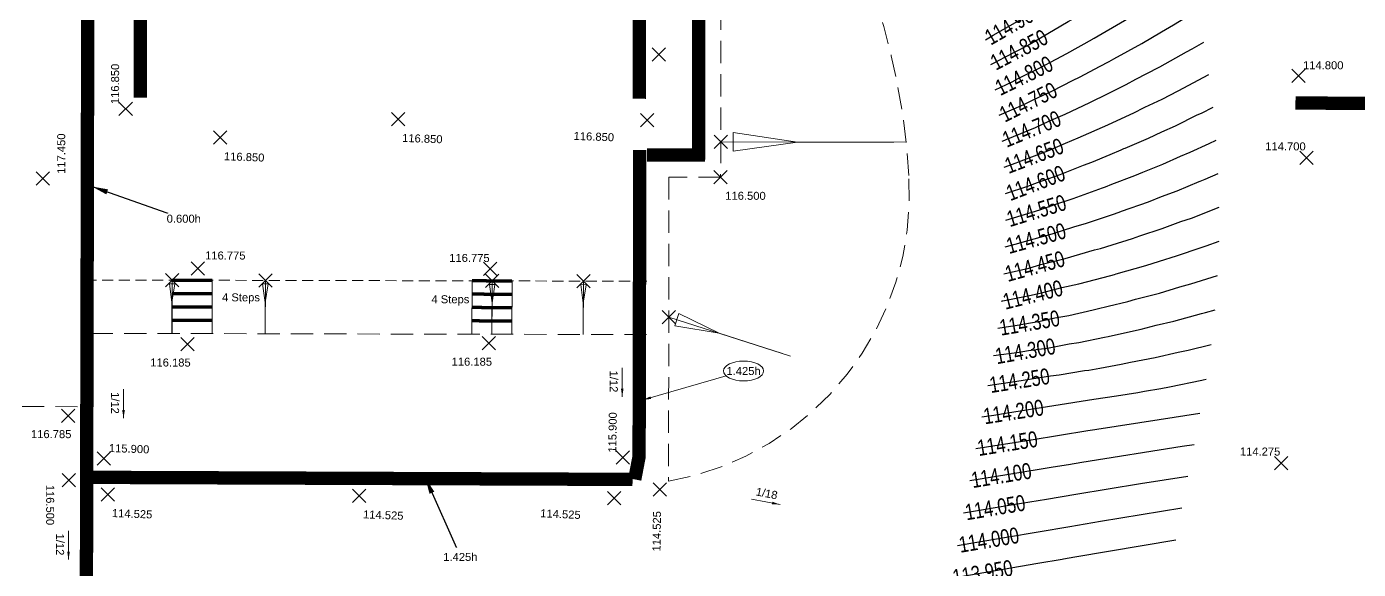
# Model space of a CAD drawing. Header units: metres. Extents: x 287878 to 288371, y 62805 to 63080.
# Drawn here: x 288064.68 to 288094.63, y 62859.34 to 62871.54 of the extents above; entities that cross this region are included whole.
import ezdxf
from ezdxf.enums import TextEntityAlignment as Align

# ---------------------------------------------------------------- set-up
doc = ezdxf.new("R2010")
doc.units = ezdxf.units.M
doc.header["$PDMODE"] = 3
doc.header["$PDSIZE"] = 0.15
doc.linetypes.add('HIDDEN', pattern=[0.375, 0.25, -0.125])
doc.layers.get('0').transparency = 0.25
for name, color, linetype, lineweight in [('EXP - DESIGN LINES', 1, 'HIDDEN', 9), ('EXP - LEVELS TEXT', 3, 'Continuous', 18), ('EXP - RETAINING WALLS - 0.6m', 190, 'Continuous', 18), ('EXP - STEPS', 240, 'Continuous', 18), ('EXP-EW-BANKS&CUTTINGS', 251, 'HIDDEN', 18), ('EXP-EW-GRADIENTS', 3, 'Continuous', 18), ('EXP-EW-GRADIENTS-TEXT', 3, 'Continuous', 18), ('EXP-EW-LEVELS-POINTS', 3, 'Continuous', 18), ('EXP-EW-LEVELS-TEXT', 3, 'Continuous', 18), ('EXP-EW-RAISED-DPC', 160, 'TANKING', 35), ('EXP-EW-RETAINING-WALL-HEIGHTS', 3, 'Continuous', 18)]:
    doc.layers.add(name, color=color, linetype=linetype, lineweight=lineweight)
doc.layers.add('EXP-EW-BANKS&CUTTINGS-WORKING', color=255, linetype='Continuous', lineweight=18, plot=False)
doc.layers.add('XREF - SOUTHERN CONTOURS$0$EXP_-_EW_-_CONT-PRIMARY', color=1, linetype='Continuous', true_color=0xff0000)
doc.layers.add('XREF - SOUTHERN CONTOURS$0$EXP_-_EW_CONT-SECONDARY', color=8, linetype='Continuous')
doc.layers.add('XREF - SOUTHERN CONTOURS$0$EXP_-_EW_CONT-SECONDARY TEXT', color=8, linetype='Continuous')
doc.styles.add('18 @ 1 to 200', font='arial.ttf', dxfattribs={"height": 0.36})
doc.styles.add('18 @ 1 to 500', font='arial.ttf', dxfattribs={"height": 0.9})
doc.styles.add('Century Gothic', font='arial.ttf')
doc.styles.add('XREF - SOUTHERN CONTOURS$0$ESTROAD', font='arial.ttf', dxfattribs={"width": 0.75})
doc.linetypes.add('TANKING', pattern='A,0.3,-0.1575,["V",Century Gothic,S=0.3,R=0,X=-0.1464,Y=-0.15],-0.1575', length=0.615)
doc.dimstyles.new('1 to 200 (18)', dxfattribs={"dimtxt": 0.36, "dimasz": 0.36, "dimexe": 0.09, "dimexo": 0.09, "dimgap": 0.12, "dimtad": 1, "dimdec": 3, "dimzin": 0, "dimdsep": 46, "dimtxsty": '18 @ 1 to 200', "dimcen": 0.12, "dimadec": 0, "dimazin": 0, "dimtfac": 1, "dimtdec": 3, "dimtofl": 0, "dimtmove": 0, "dimatfit": 3, "dimfxl": 0.12, "dimtolj": 1, "dimtzin": 0, "dimarcsym": 1})

# ---------------------------------------------------------------- blocks, each defined once
blk = doc.blocks.new('XREF - SOUTHERN CONTOURS')
at = {"layer": 'XREF - SOUTHERN CONTOURS$0$EXP_-_EW_-_CONT-PRIMARY', "flags": 128}
for points in [[(641.544342, 134.183937), (642.097206, 134.428267), (642.308724, 134.533616), (642.744145, 134.732947), (643.194771, 134.965141), (643.370152, 135.048243), (643.804642, 135.279709), (644.018822, 135.393721), (644.12018, 135.452671), (644.752906, 135.79979), (645.194295, 136.06423), (645.463228, 136.216214), (646.003685, 136.549625)], [(641.683178, 131.223365), (641.938445, 131.290788), (642.05881, 131.327776), (642.73652, 131.516333), (643.223377, 131.673239), (643.509685, 131.756966), (644.095418, 131.954598), (644.242932, 132.00448), (644.29693, 132.025469), (644.902111, 132.238616), (645.193678, 132.356305), (645.546052, 132.485409), (646.039142, 132.691895), (646.062881, 132.701836), (646.174889, 132.744477), (646.473373, 132.874033)], [(641.292893, 128.106083), (641.941507, 128.207478), (642.695981, 128.325419), (642.893494, 128.348175), (643.463844, 128.441231), (643.558642, 128.45339), (643.80707, 128.497387), (644.291822, 128.583541), (644.49743, 128.628692), (645.052283, 128.734466), (645.572641, 128.855761), (645.796667, 128.901375), (646.313092, 129.028771)], [(640.60566, 124.511329), (640.910262, 124.563569), (640.995294, 124.57811), (643.130628, 124.937652), (643.826886, 125.054886), (645.65388, 125.355002)]]:
    blk.add_lwpolyline(points, dxfattribs=at)
at = {"layer": 'XREF - SOUTHERN CONTOURS$0$EXP_-_EW_CONT-SECONDARY', "flags": 128}
for points in [[(641.234487, 135.883874), (641.34731, 135.946718), (641.408304, 135.983678), (642.136452, 136.401977), (642.612924, 136.699733), (642.892294, 136.865176), (643.380805, 137.179876), (643.599365, 137.322298), (643.692521, 137.388495), (644.247254, 137.760057), (644.610805, 138.025589), (644.87315, 138.206156), (645.45171, 138.6404)], [(641.355324, 135.324669), (641.575161, 135.436033), (641.654154, 135.480936), (642.182507, 135.757408), (642.474792, 135.928903), (643.093416, 136.292244), (643.260887, 136.385527), (643.541531, 136.555588), (643.976004, 136.823317), (644.166661, 136.951461), (644.644592, 137.254366), (645.120628, 137.583393), (645.290757, 137.694256), (645.656474, 137.954134)], [(641.45876, 134.757863), (641.834496, 134.935902), (641.973758, 135.010091), (642.461544, 135.249154), (642.826699, 135.450155), (643.068144, 135.572464), (643.643653, 135.899612), (643.654722, 135.905404), (643.683326, 135.922187), (644.360064, 136.315983), (644.665991, 136.510245), (645.049468, 136.73992), (645.656352, 137.136455), (645.716009, 137.173217), (645.840915, 137.257169)], [(641.611294, 133.603247), (641.675611, 133.628683), (641.701456, 133.640257), (642.364546, 133.912644), (642.662119, 134.050821), (643.031556, 134.208301), (643.58209, 134.473158), (643.677128, 134.515158), (643.905783, 134.629042), (644.400426, 134.876561), (644.615677, 134.994383), (645.126152, 135.257327), (645.155997, 135.274143), (645.755796, 135.612642), (645.887325, 135.682657), (646.144256, 135.832087)], [(641.658817, 133.016207), (641.928157, 133.114604), (642.040107, 133.161106), (642.637887, 133.388453), (643.037404, 133.560846), (643.325139, 133.674637), (643.986432, 133.970778), (643.990149, 133.972411), (643.991405, 133.973036), (644.591523, 134.24584), (644.793781, 134.349664), (644.820772, 134.363541), (645.207376, 134.545749), (645.570923, 134.738345), (646.262507, 135.105322)], [(641.687113, 132.423557), (642.188025, 132.59175), (642.403586, 132.674459), (642.918733, 132.855007), (643.438497, 133.062625), (643.626387, 133.131266), (644.044683, 133.305018), (644.290985, 133.405946), (644.351689, 133.434183), (644.376117, 133.445546), (644.906627, 133.670771), (645.200705, 133.812227), (645.507391, 133.947008), (645.999455, 134.1916), (646.093409, 134.23431), (646.356761, 134.369495)], [(641.695766, 131.825834), (642.456873, 132.059311), (642.796324, 132.179028), (643.208731, 132.311494), (643.869846, 132.554854), (643.936932, 132.57738), (644.081448, 132.632829), (644.59471, 132.828228), (644.776189, 132.906998), (645.224545, 133.084171), (645.623064, 133.26331), (645.839389, 133.351954), (646.270189, 133.552347), (646.427828, 133.625675)], [(641.649994, 130.617004), (642.208742, 130.748995), (642.482578, 130.825041), (643.02896, 130.961707), (643.690529, 131.155176), (643.823574, 131.190317), (644.086136, 131.271002), (644.540727, 131.412118), (644.711101, 131.473326), (645.214023, 131.636388), (645.630805, 131.792224), (645.871967, 131.873774), (646.4946, 132.115789)], [(641.595773, 130.007301), (641.617137, 130.011186), (641.62447, 130.012899), (642.266754, 130.138419), (642.493903, 130.194766), (642.951907, 130.308622), (643.336383, 130.394144), (644.053479, 130.582805), (644.141127, 130.606441), (644.175182, 130.617207), (644.844028, 130.80659), (645.147303, 130.906789), (645.531325, 131.020741), (646.089972, 131.213339), (646.203159, 131.248475), (646.489117, 131.351207)], [(641.518889, 129.394796), (641.803415, 129.438884), (641.903813, 129.459489), (642.467027, 129.554322), (642.796402, 129.62659), (643.11561, 129.684644), (643.661219, 129.812146), (643.749368, 129.829373), (643.996095, 129.890576), (644.4369, 129.997687), (644.612421, 130.048244), (645.15378, 130.186985), (645.608166, 130.324227), (645.854947, 130.390776), (646.457922, 130.581408)], [(641.420286, 128.780379), (641.994447, 128.854027), (642.202854, 128.890936), (642.671972, 128.957357), (643.118742, 129.042745), (643.33428, 129.076143), (643.914505, 129.195219), (643.99358, 129.21132), (644.026272, 129.219385), (644.740264, 129.374076), (645.0772, 129.461805), (645.470978, 129.552288), (646.096535, 129.723787), (646.185869, 129.745494), (646.399202, 129.806942)], [(641.157925, 127.400097), (641.424368, 127.442795), (641.730595, 127.491868), (642.777278, 127.65549), (643.677106, 127.796154), (644.18667, 127.87581), (644.660408, 127.949867), (644.810375, 127.978832), (645.182978, 128.038356), (645.374071, 128.077593), (646.102128, 128.227702), (646.131949, 128.233002), (646.199048, 128.247737)], [(641.021774, 126.687927), (642.265539, 126.887241), (643.542463, 127.091869), (643.695019, 127.116316), (643.741459, 127.123576), (645.139855, 127.342178), (646.061319, 127.486225)], [(640.884136, 125.967973), (641.763695, 126.112456), (642.76237, 126.276507), (643.10671, 126.331687), (643.406313, 126.379699), (645.659443, 126.740765), (645.926795, 126.782558)], [(640.745414, 125.242352), (641.862462, 125.430438), (642.610337, 125.553289), (643.269008, 125.661488), (644.726794, 125.900955), (645.790852, 126.071471)], [(640.464883, 123.774959), (642.415253, 124.109456), (642.959718, 124.202558), (642.991105, 124.207843), (643.249349, 124.251325), (645.515841, 124.632951)]]:
    blk.add_lwpolyline(points, dxfattribs=at)
at = {"layer": 'XREF - SOUTHERN CONTOURS$0$EXP_-_EW_-_CONT-PRIMARY', "char_height": 0.36, "width": 2.52, "attachment_point": 5, "line_spacing_factor": 0.888, "style": 'XREF - SOUTHERN CONTOURS$0$ESTROAD'}
for s, insert, rotation in [('114.750', (642.20064, 134.479783), 26.4760932), ('114.500', (642.376791, 131.416247), 15.5480196), ('114.250', (642.004253, 128.217286), 8.8847296), ('114.000', (641.315472, 124.63202), 9.5576718)]:
    blk.add_mtext(s, dxfattribs=dict(at, insert=insert, rotation=rotation))
at = {"layer": 'XREF - SOUTHERN CONTOURS$0$EXP_-_EW_CONT-SECONDARY TEXT', "char_height": 0.36, "width": 2.52, "attachment_point": 5, "line_spacing_factor": 0.888, "style": 'XREF - SOUTHERN CONTOURS$0$ESTROAD'}
for s, insert, rotation in [('114.900', (641.858797, 136.242473), 29.8760625), ('114.850', (641.993238, 135.658369), 27.6218261), ('114.800', (642.105242, 135.074531), 26.1093692), ('114.700', (642.277283, 133.876798), 22.3321173), ('114.650', (642.331752, 133.272024), 20.8228415), ('114.600', (642.366914, 132.660388), 20.9913236), ('114.550', (642.384107, 132.036989), 17.0538711), ('114.450', (642.349296, 130.788028), 15.5203342), ('114.400', (642.302007, 130.147164), 13.9316561), ('114.350', (642.228826, 129.514214), 9.5577356), ('114.300', (642.13342, 128.878639), 10.0429547), ('114.200', (641.868938, 127.513494), 8.884813), ('114.150', (641.732704, 126.801854), 9.1042842), ('114.100', (641.594614, 126.084682), 9.3285342), ('114.050', (641.45542, 125.361901), 9.5576718), ('113.950', (641.174523, 123.896666), 9.7317894)]:
    blk.add_mtext(s, dxfattribs=dict(at, insert=insert, rotation=rotation))
blk = doc.blocks.new('*U260')
at = {"layer": 'EXP-EW-BANKS&CUTTINGS', "linetype": 'Continuous'}
blk.add_lwpolyline([(0.023, -1.119), (0.01, -0.495), (0.062, -0.079), (-0.059, -0.081), (0.01, -0.495)], dxfattribs=at)
at = {"layer": 'EXP-EW-BANKS&CUTTINGS-WORKING'}
blk.add_line((0.024, -1.198), (0, 0), dxfattribs=at)
blk.add_point((0, 0), dxfattribs=at)
blk = doc.blocks.new('*U511')
at = {"layer": 'EXP-EW-BANKS&CUTTINGS', "linetype": 'Continuous'}
blk.add_lwpolyline([(0.023, -1.119), (0.01, -0.495), (0.062, -0.079), (-0.059, -0.081), (0.01, -0.495)], dxfattribs=at)
at = {"layer": 'EXP-EW-BANKS&CUTTINGS-WORKING'}
blk.add_line((0.024, -1.198), (0, 0), dxfattribs=at)
blk.add_point((0, 0), dxfattribs=at)
blk = doc.blocks.new('*U512')
at = {"layer": 'EXP-EW-BANKS&CUTTINGS', "linetype": 'Continuous'}
blk.add_lwpolyline([(0.023, -1.119), (0.01, -0.495), (0.062, -0.079), (-0.059, -0.081), (0.01, -0.495)], dxfattribs=at)
at = {"layer": 'EXP-EW-BANKS&CUTTINGS-WORKING'}
blk.add_line((0.024, -1.198), (0, 0), dxfattribs=at)
blk.add_point((0, 0), dxfattribs=at)
blk = doc.blocks.new('*U513')
at = {"layer": 'EXP-EW-BANKS&CUTTINGS', "linetype": 'Continuous'}
blk.add_lwpolyline([(0.023, -1.119), (0.01, -0.495), (0.062, -0.079), (-0.059, -0.081), (0.01, -0.495)], dxfattribs=at)
at = {"layer": 'EXP-EW-BANKS&CUTTINGS-WORKING'}
blk.add_line((0.024, -1.198), (0, 0), dxfattribs=at)
blk.add_point((0, 0), dxfattribs=at)
blk = doc.blocks.new('*U25')
at = {"layer": 'EXP - STEPS'}
for p, q in [((-0.45, 1.2), (-0.45, 2.4)), ((0.45, 1.2), (0.45, 2.4))]:
    blk.add_line(p, q, dxfattribs=at)
at = {"layer": 'EXP - STEPS', "const_width": 0.075}
for points in [[(-0.45, 2.1), (0.45, 2.1)], [(-0.45, 1.8), (0.45, 1.8)], [(-0.45, 1.5), (0.45, 1.5)], [(-0.45, 1.2), (0.45, 1.2)]]:
    blk.add_lwpolyline(points, dxfattribs=at)
blk = doc.blocks.new('*U461')
at = {"layer": 'EXP-EW-BANKS&CUTTINGS', "linetype": 'Continuous'}
blk.add_lwpolyline([(-2.026, -1.764), (-0.897, -0.781), (-0.049, -0.235), (-0.24, -0.017), (-0.897, -0.781)], dxfattribs=at)
at = {"layer": 'EXP-EW-BANKS&CUTTINGS-WORKING'}
blk.add_line((-2.171, -1.89), (0, 0), dxfattribs=at)
blk.add_point((0, 0), dxfattribs=at)
blk = doc.blocks.new('*U462')
at = {"layer": 'EXP-EW-BANKS&CUTTINGS', "linetype": 'Continuous'}
blk.add_lwpolyline([(-2.935, -2.555), (-1.3, -1.132), (-0.072, -0.341), (-0.348, -0.024), (-1.3, -1.132)], dxfattribs=at)
at = {"layer": 'EXP-EW-BANKS&CUTTINGS-WORKING'}
blk.add_line((-3.144, -2.738), (0, 0), dxfattribs=at)
blk.add_point((0, 0), dxfattribs=at)
blk = doc.blocks.new('*U42')
at = {"layer": 'EXP-EW-GRADIENTS-TEXT', "color": 0, "style": '18 @ 1 to 200'}
blk.add_attdef('1/00', (0.13, -0.56), '', height=0.36, rotation=0, dxfattribs=at)
at = {"layer": 'EXP-EW-GRADIENTS'}
blk.add_leader([(1.3, 0), (0, 0)], dimstyle='1 to 200 (18)', dxfattribs=at)
blk = doc.blocks.new('*U351')
at = {"layer": 'EXP-EW-GRADIENTS-TEXT', "color": 0, "style": '18 @ 1 to 200'}
blk.add_attdef('1/00', (0.13, 0.2), '', height=0.36, rotation=360, dxfattribs=at)
at = {"layer": 'EXP-EW-GRADIENTS'}
blk.add_leader([(1.3, 0), (0, 0)], dimstyle='1 to 200 (18)', dxfattribs=at)
blk = doc.blocks.new('*U250')
at = {"layer": 'EXP-EW-RETAINING-WALL-HEIGHTS'}
blk.add_leader([(-3.217, -3.862), (1.3, -2.563)], dimstyle='1 to 200 (18)', dxfattribs=at)
blk.add_wipeout([(0.398, -2.563), (0.487, -2.37), (0.664, -2.246), (0.868, -2.17), (1.082, -2.129), (1.3, -2.116), (1.517, -2.129), (1.731, -2.17), (1.935, -2.246), (2.113, -2.37), (2.201, -2.563), (2.113, -2.757), (1.935, -2.881), (1.731, -2.957), (1.517, -2.998), (1.3, -3.011), (1.082, -2.998), (0.868, -2.957), (0.664, -2.881), (0.487, -2.757)]).dxf.layer = 'EXP-EW-RETAINING-WALL-HEIGHTS'
blk.add_ellipse((1.3, -2.563), major_axis=(0.901, 0), ratio=0.496607, dxfattribs=at)
at = {"layer": 'EXP-EW-RETAINING-WALL-HEIGHTS', "style": '18 @ 1 to 200'}
blk.add_attdef('0.000H', text='', height=0.36, rotation=360, dxfattribs=at).set_placement((1.3, -2.563), align=Align.MIDDLE_CENTER)

msp = doc.modelspace()

# ---------------------------------------------------------------- linework, layer by layer
at = {"layer": 'EXP - DESIGN LINES'}
msp.add_lwpolyline([(288078.626, 62865.818), (288066.148, 62865.846)], dxfattribs=at)
at = {"layer": 'EXP - RETAINING WALLS - 0.6m', "const_width": 0.3}
for points in [[(288066.031, 62861.408), (288066.071, 62878.886), (288064.607, 62878.886)], [(288076.853, 62878.057), (288079.811, 62878.05), (288079.79, 62868.658), (288078.632, 62868.66)], [(288093.215, 62869.825), (288099.184, 62869.81)], [(288078.47, 62868.768), (288078.454, 62861.877), (288078.356, 62861.361)], [(288065.143, 62857.035), (288066.021, 62857.033), (288066.031, 62861.408)], [(288078.306, 62861.361), (288065.976, 62861.408)]]:
    msp.add_lwpolyline(points, dxfattribs=at)
at = {"layer": 'EXP-EW-BANKS&CUTTINGS', "ltscale": 2}
msp.add_lwpolyline([(288080.311, 62877.974, -0.175905), (288084.521, 62868.195, -0.382005), (288079.116, 62861.319, -0.382005)], format="xyb", dxfattribs=at)
for points in [[(288080.311, 62877.974), (288080.288, 62868.157), (288079.126, 62868.159)], [(288079.126, 62868.159), (288079.116, 62861.319)], [(288078.623, 62864.618), (288066.145, 62864.646)], [(288065.827, 62862.997), (288025.606, 62863.088)]]:
    msp.add_lwpolyline(points, dxfattribs=at)
at = {"layer": 'EXP-EW-LEVELS-POINTS'}
for p in [(288078.897, 62870.919), (288093.28, 62870.437), (288066.908, 62869.696), (288073.036, 62869.462), (288078.636, 62869.443), (288069.03, 62869.05), (288093.465, 62868.592), (288065.044, 62868.128), (288080.288, 62868.157), (288068.531, 62866.102), (288075.102, 62866.1), (288068.301, 62864.403), (288075.077, 62864.422), (288065.618, 62862.793), (288066.418, 62861.832), (288078.089, 62861.856), (288092.894, 62861.728), (288065.627, 62861.344), (288078.923, 62861.132), (288066.51, 62861.024), (288072.158, 62860.994), (288077.89, 62860.941)]:
    msp.add_point(p, dxfattribs=at)
at = {"layer": 'EXP-EW-RAISED-DPC', "const_width": 0.3, "flags": 128}
for points in [[(288067.251, 62876.744), (288067.235, 62869.946)], [(288073.373, 62876.731), (288078.473, 62876.718), (288078.457, 62869.921)]]:
    msp.add_lwpolyline(points, dxfattribs=at)

# ---------------------------------------------------------------- block references
msp.add_blockref('XREF - SOUTHERN CONTOURS', (287445.006, 62735.366))
at = {"layer": 'EXP - STEPS', "rotation": 179.8697668859984}
for p in [(288068.406, 62867.041), (288075.15, 62867.027)]:
    msp.add_blockref('*U25', p, dxfattribs=at)
at = {"layer": 'EXP-EW-BANKS&CUTTINGS', "linetype": 'Continuous'}
for name, p, rotation in [('*U462', (288080.29, 62868.953), 138.8223462866738), ('*U260', (288067.951, 62865.842), 358.7135445030896), ('*U511', (288070.049, 62865.837), 358.7135337147356), ('*U512', (288075.148, 62865.826), 358.7135337147356), ('*U513', (288077.201, 62865.821), 358.7135445030896), ('*U461', (288079.121, 62865.013), 121.1439750587892)]:
    msp.add_blockref(name, p, dxfattribs=dict(at, rotation=rotation))
at = {"layer": 'EXP-EW-GRADIENTS', "xscale": 0.5, "yscale": 0.5, "zscale": 0.5}
for name, p, rotation, values in [('*U42', (288078.076, 62863.872), 269.869755838006, {'1/00': '1/12'}), ('*U42', (288066.861, 62863.39), 269.869755838006, {'1/00': '1/12'}), ('*U351', (288080.985, 62860.918), 349.1296486099728, {'1/00': '1/18'}), ('*U42', (288065.624, 62860.206), 269.869755838006, {'1/00': '1/12'})]:
    msp.add_blockref(name, p, dxfattribs=dict(at, rotation=rotation)).add_auto_attribs(values)

# ---------------------------------------------------------------- texts
at = {"layer": 'EXP - LEVELS TEXT', "char_height": 0.18, "attachment_point": 1, "style": '18 @ 1 to 500'}
for insert in [(288069.075, 62865.546), (288073.784, 62865.503)]:
    msp.add_mtext_dynamic_manual_height_columns('4 Steps', width=0.84483, gutter_width=1, heights=[0], dxfattribs=dict(at, insert=insert))
at = {"layer": 'EXP-EW-LEVELS-TEXT', "style": '18 @ 1 to 200'}
for s, rotation, p in [('116.850', 89.8727, (288066.759, 62869.801)), ('114.800', 359.8637, (288093.385, 62870.587)), ('117.450', 90.0084, (288065.549, 62868.233)), ('116.850', 357.9066, (288073.122, 62868.953)), ('116.850', 357.9126, (288076.979, 62868.998)), ('114.700', 359.8637, (288092.535, 62868.763)), ('116.850', 357.9066, (288069.116, 62868.541)), ('116.500', 359.8668, (288080.392, 62867.651)), ('116.775', 359.8668, (288068.694, 62866.308)), ('116.775', 359.8668, (288074.184, 62866.253)), ('116.185', 359.8668, (288067.461, 62863.901)), ('116.185', 359.8668, (288074.238, 62863.92)), ('115.900', 89.1814, (288077.94, 62861.962)), ('116.785', 359.8668, (288064.779, 62862.291)), ('115.900', 357.9126, (288066.528, 62861.978)), ('114.275', 359.8637, (288091.965, 62861.899)), ('116.500', 269.8697, (288065.121, 62861.241)), ('114.525', 357.9066, (288066.596, 62860.515)), ('114.525', 357.3692, (288076.228, 62860.512)), ('114.525', 357.9066, (288072.244, 62860.486)), ('114.525', 89.1814, (288078.934, 62859.738))]:
    msp.add_text(s, height=0.18, rotation=rotation, dxfattribs=at).set_placement(p)

# ---------------------------------------------------------------- leaders
at = {"layer": 'EXP-EW-RETAINING-WALL-HEIGHTS'}
for points in [[(288066.153, 62867.947), (288068.215, 62867.225)], [(288073.649, 62861.391), (288074.435, 62859.617)]]:
    msp.add_leader(points, dimstyle='1 to 200 (18)', dxfattribs=at)

# ---------------------------------------------------------------- next in the draw order: block references
at = {"layer": 'EXP-EW-RETAINING-WALL-HEIGHTS', "xscale": 0.5, "yscale": 0.5, "zscale": 0.5}
msp.add_blockref('*U250', (288080.153, 62865.081), dxfattribs=at).add_auto_attribs({'0.000H': '1.425h'})

# ---------------------------------------------------------------- next in the draw order: wipeouts: each hides what was drawn before it
for points in [[(288067.752, 62867.205), (288067.796, 62867.302), (288067.885, 62867.364), (288067.987, 62867.402), (288068.094, 62867.423), (288068.202, 62867.429), (288068.311, 62867.423), (288068.418, 62867.402), (288068.52, 62867.364), (288068.609, 62867.302), (288068.653, 62867.205), (288068.609, 62867.109), (288068.52, 62867.047), (288068.418, 62867.009), (288068.311, 62866.988), (288068.202, 62866.982), (288068.094, 62866.988), (288067.987, 62867.009), (288067.885, 62867.047), (288067.796, 62867.109)], [(288074.002, 62859.606), (288074.046, 62859.703), (288074.135, 62859.765), (288074.237, 62859.803), (288074.344, 62859.823), (288074.453, 62859.83), (288074.562, 62859.823), (288074.669, 62859.803), (288074.771, 62859.765), (288074.859, 62859.703), (288074.904, 62859.606), (288074.859, 62859.51), (288074.771, 62859.447), (288074.669, 62859.41), (288074.562, 62859.389), (288074.453, 62859.382), (288074.344, 62859.389), (288074.237, 62859.41), (288074.135, 62859.447), (288074.046, 62859.51)]]:
    msp.add_wipeout(points).dxf.layer = 'EXP-EW-RETAINING-WALL-HEIGHTS'

# ---------------------------------------------------------------- next in the draw order: texts
at = {"layer": 'EXP-EW-RETAINING-WALL-HEIGHTS', "style": '18 @ 1 to 200'}
for s, p in [('0.600h', (288068.215, 62867.225)), ('1.425h', (288074.435, 62859.617))]:
    msp.add_text(s, height=0.18, rotation=360, dxfattribs=at).set_placement(p, align=Align.MIDDLE_CENTER)

doc.saveas('drawing.dxf')
